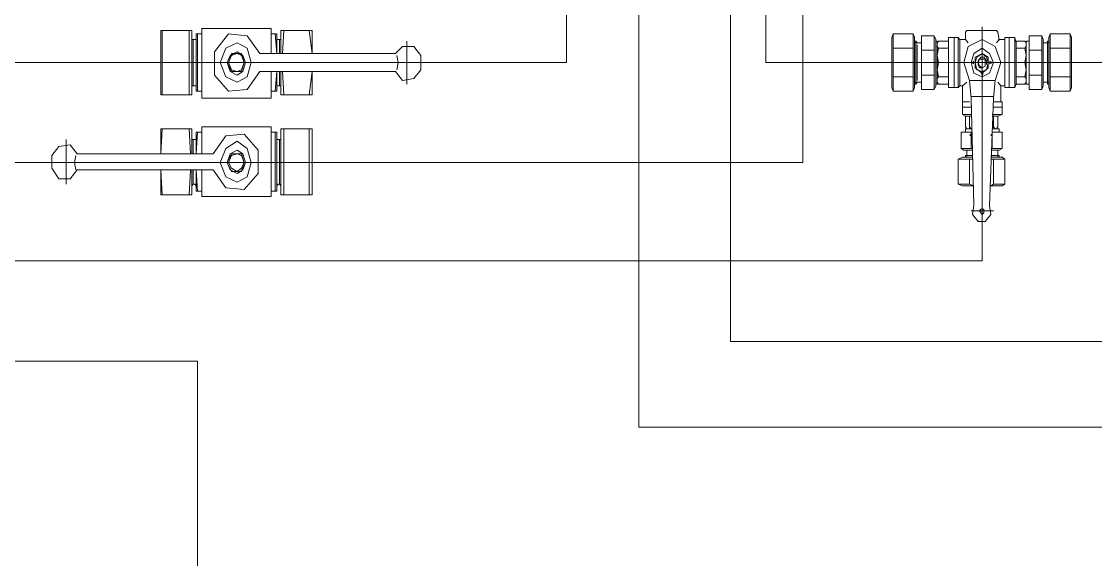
# Model space of a CAD drawing. Header units: inches. Extents: x 2435 to 7572, y 377 to 2555.
# Drawn here: x 3309 to 3944, y 1813 to 2131 of the extents above; entities that cross this region are included whole.
import ezdxf

# ---------------------------------------------------------------- set-up
doc = ezdxf.new("R2010")
doc.units = ezdxf.units.IN
doc.header["$MEASUREMENT"] = 0

msp = doc.modelspace()

# ---------------------------------------------------------------- hatches: boundary and pattern name
at = {"transparency": 33554559}
for points in [[(3886.69, 2119.47), (3885.86, 2119.47), (3885.86, 2120.53), (3886.69, 2120.53)], [(3869.98, 2063.46), (3869.15, 2063.46), (3869.15, 2064.52), (3869.98, 2064.52)], [(3882.51, 2063.46), (3881.68, 2063.46), (3881.68, 2064.52), (3882.51, 2064.52)]]:
    msp.add_hatch(color=256, dxfattribs=at).paths.add_polyline_path(points)

# ---------------------------------------------------------------- linework, layer by layer
at = {"lineweight": 5}
for p, q in [((3631.03, 2106.79), (3631.03, 2232.54)), ((3770.56, 2232.54), (3770.56, 2047.61)), ((3748.83, 2214.58), (3748.83, 2106.79)), ((3673.64, 2178.65), (3673.64, 1891.22)), ((3727.95, 2172.31), (3727.95, 1941.94)), ((3391.24, 2125.81), (3409.62, 2125.81)), ((3391.24, 2087.77), (3391.24, 2125.81)), ((3392.08, 2125.81), (3392.08, 2106.79)), ((3407.95, 2106.79), (3407.95, 2125.81)), ((3409.62, 2125.81), (3409.62, 2087.77)), ((3415.47, 2085.66), (3415.47, 2126.87)), ((3415.47, 2126.87), (3456.41, 2126.87)), ((3456.41, 2126.87), (3456.41, 2112.07)), ((3480.64, 2125.81), (3462.26, 2125.81)), ((3462.26, 2125.81), (3462.26, 2112.07)), ((3463.1, 2112.07), (3463.93, 2125.81)), ((3478.97, 2125.81), (3480.64, 2112.07)), ((3480.64, 2112.07), (3480.64, 2125.81)), ((3866.64, 2124.75), (3867.47, 2125.81)), ((3867.47, 2125.81), (3885.02, 2125.81)), ((3876.66, 2127.93), (3876.66, 2009.57)), ((3885.02, 2125.81), (3885.86, 2124.75)), ((3409.62, 2120.53), (3409.62, 2121.58)), ((3410.46, 2120.53), (3409.62, 2120.53)), ((3410.46, 2120.53), (3411.3, 2120.53)), ((3410.46, 2093.05), (3410.46, 2120.53)), ((3411.3, 2120.53), (3412.13, 2120.53)), ((3412.13, 2089.88), (3412.13, 2123.7)), ((3412.13, 2123.7), (3415.47, 2123.7)), ((3412.13, 2120.53), (3412.13, 2121.58)), ((3412.13, 2121.58), (3412.13, 2092)), ((3412.97, 2106.79), (3412.97, 2123.7)), ((3422.99, 2113.13), (3431.35, 2123.7)), ((3431.35, 2123.7), (3442.21, 2122.64)), ((3442.21, 2122.64), (3449.73, 2112.07)), ((3459.75, 2123.7), (3456.41, 2123.7)), ((3458.92, 2123.7), (3459.75, 2112.07)), ((3459.75, 2112.07), (3459.75, 2123.7)), ((3459.75, 2120.53), (3459.75, 2121.58)), ((3459.75, 2121.58), (3459.75, 2112.07)), ((3460.59, 2120.53), (3459.75, 2120.53)), ((3461.43, 2120.53), (3460.59, 2120.53)), ((3461.43, 2112.07), (3461.43, 2120.53)), ((3461.43, 2120.53), (3462.26, 2120.53)), ((3462.26, 2120.53), (3462.26, 2121.58)), ((3536.62, 2094.11), (3536.62, 2119.47)), ((3824.03, 2123.7), (3823.19, 2121.58)), ((3823.19, 2121.58), (3823.19, 2092)), ((3824.03, 2115.24), (3824.03, 2123.7)), ((3835.73, 2123.7), (3824.03, 2123.7)), ((3835.73, 2123.7), (3835.73, 2089.88)), ((3836.56, 2121.58), (3835.73, 2123.7)), ((3836.56, 2092), (3836.56, 2121.58)), ((3837.4, 2119.47), (3836.56, 2119.47)), ((3837.4, 2119.47), (3837.4, 2094.11)), ((3838.23, 2118.41), (3837.4, 2119.47)), ((3840.74, 2114.19), (3840.74, 2122.64)), ((3848.26, 2122.64), (3840.74, 2122.64)), ((3840.74, 2122.64), (3840.74, 2090.94)), ((3840.74, 2119.47), (3840.74, 2118.41)), ((3848.26, 2122.64), (3848.26, 2090.94)), ((3849.09, 2120.53), (3848.26, 2122.64)), ((3849.09, 2093.05), (3849.09, 2120.53)), ((3849.09, 2119.47), (3849.93, 2119.47)), ((3850.76, 2119.47), (3849.93, 2118.41)), ((3849.93, 2119.47), (3849.93, 2094.11)), ((3856.61, 2119.47), (3850.76, 2119.47)), ((3856.61, 2092), (3856.61, 2121.58)), ((3856.61, 2121.58), (3856.61, 2092)), ((3856.61, 2092), (3856.61, 2121.58)), ((3856.61, 2121.58), (3862.46, 2121.58)), ((3856.61, 2094.11), (3856.61, 2119.47)), ((3859.96, 2121.58), (3859.96, 2092)), ((3862.46, 2121.58), (3862.46, 2092)), ((3862.46, 2121.58), (3863.3, 2120.53)), ((3863.3, 2120.53), (3863.3, 2093.05)), ((3863.3, 2120.53), (3866.64, 2120.53)), ((3866.64, 2120.53), (3866.64, 2124.75)), ((3866.64, 2120.53), (3868.31, 2118.41)), ((3868.31, 2116.3), (3876.66, 2120.53)), ((3876.66, 2120.53), (3884.18, 2116.3)), ((3886.69, 2120.53), (3885.02, 2118.41)), ((3885.86, 2124.75), (3886.69, 2120.53)), ((3886.69, 2120.53), (3890.03, 2120.53)), ((3890.03, 2121.58), (3890.03, 2092)), ((3890.03, 2120.53), (3890.03, 2121.58)), ((3890.03, 2121.58), (3895.88, 2121.58)), ((3890.03, 2120.53), (3890.03, 2093.05)), ((3892.54, 2121.58), (3892.54, 2092)), ((3895.88, 2092), (3895.88, 2121.58)), ((3895.88, 2121.58), (3895.88, 2092)), ((3895.88, 2121.58), (3896.72, 2118.41)), ((3896.72, 2119.47), (3901.73, 2119.47)), ((3896.72, 2094.11), (3896.72, 2119.47)), ((3901.73, 2119.47), (3902.57, 2118.41)), ((3904.24, 2119.47), (3902.57, 2119.47)), ((3902.57, 2119.47), (3902.57, 2094.11)), ((3904.24, 2114.19), (3904.24, 2122.64)), ((3904.24, 2120.53), (3904.24, 2122.64)), ((3904.24, 2122.64), (3911.76, 2122.64)), ((3904.24, 2090.94), (3904.24, 2120.53)), ((3911.76, 2122.64), (3911.76, 2090.94)), ((3911.76, 2122.64), (3912.59, 2120.53)), ((3912.59, 2120.53), (3912.59, 2093.05)), ((3912.59, 2118.41), (3912.59, 2119.47)), ((3915.1, 2119.47), (3915.1, 2094.11)), ((3915.93, 2119.47), (3915.1, 2119.47)), ((3915.1, 2119.47), (3915.1, 2118.41)), ((3915.93, 2121.58), (3916.77, 2123.7)), ((3915.93, 2092), (3915.93, 2121.58)), ((3916.77, 2115.24), (3916.77, 2123.7)), ((3916.77, 2123.7), (3928.47, 2123.7)), ((3928.47, 2123.7), (3928.47, 2089.88)), ((3928.47, 2123.7), (3929.3, 2121.58)), ((3929.3, 2121.58), (3929.3, 2092)), ((3422.99, 2099.39), (3422.99, 2113.13)), ((3426.33, 2106.79), (3429.68, 2115.24)), ((3429.68, 2115.24), (3436.36, 2118.41)), ((3432.18, 2111.02), (3436.36, 2113.13)), ((3436.36, 2118.41), (3442.21, 2115.24)), ((3436.36, 2113.13), (3439.7, 2111.02)), ((3442.21, 2115.24), (3444.72, 2106.79)), ((3529.94, 2112.07), (3534.11, 2116.3)), ((3534.11, 2116.3), (3540.8, 2116.3)), ((3540.8, 2116.3), (3544.97, 2111.02)), ((3824.03, 2098.34), (3824.03, 2115.24)), ((3824.03, 2115.24), (3835.73, 2115.24)), ((3836.56, 2118.41), (3838.23, 2118.41)), ((3839.9, 2118.41), (3838.23, 2118.41)), ((3838.23, 2117.36), (3838.23, 2096.22)), ((3840.74, 2118.41), (3839.9, 2118.41)), ((3840.74, 2099.39), (3840.74, 2114.19)), ((3840.74, 2114.19), (3848.26, 2114.19)), ((3849.93, 2118.41), (3849.93, 2116.3)), ((3849.93, 2116.3), (3850.76, 2115.24)), ((3850.76, 2115.24), (3849.93, 2111.02)), ((3850.76, 2115.24), (3856.61, 2115.24)), ((3865.8, 2106.79), (3868.31, 2116.3)), ((3871.65, 2112.07), (3876.66, 2115.24)), ((3876.66, 2115.24), (3880.84, 2112.07)), ((3884.18, 2116.3), (3887.53, 2106.79)), ((3896.72, 2118.41), (3896.72, 2094.11)), ((3901.73, 2115.24), (3896.72, 2115.24)), ((3902.57, 2116.3), (3901.73, 2115.24)), ((3901.73, 2115.24), (3902.57, 2111.02)), ((3902.57, 2118.41), (3902.57, 2116.3)), ((3904.24, 2099.39), (3904.24, 2114.19)), ((3911.76, 2114.19), (3904.24, 2114.19)), ((3915.1, 2118.41), (3912.59, 2118.41)), ((3915.93, 2118.41), (3915.1, 2118.41)), ((3915.1, 2117.36), (3915.1, 2096.22)), ((3916.77, 2098.34), (3916.77, 2115.24)), ((3928.47, 2115.24), (3916.77, 2115.24)), ((3057.88, 2106.79), (3391.24, 2106.79)), ((3544.97, 2106.79), (3392.08, 2106.79)), ((3392.08, 2106.79), (3407.95, 2106.79)), ((3392.08, 2087.77), (3392.08, 2106.79)), ((3407.95, 2106.79), (3407.95, 2087.77)), ((3415.47, 2106.79), (3412.97, 2106.79)), ((3412.97, 2089.88), (3412.97, 2106.79)), ((3429.68, 2098.34), (3426.33, 2106.79)), ((3430.51, 2106.79), (3433.02, 2112.07)), ((3430.51, 2106.79), (3432.18, 2111.02)), ((3433.02, 2101.51), (3430.51, 2106.79)), ((3432.18, 2101.51), (3430.51, 2106.79)), ((3431.35, 2106.79), (3433.02, 2111.02)), ((3433.02, 2102.56), (3431.35, 2106.79)), ((3433.02, 2112.07), (3438.87, 2112.07)), ((3433.02, 2111.02), (3436.36, 2112.07)), ((3436.36, 2112.07), (3438.87, 2111.02)), ((3438.87, 2112.07), (3440.54, 2106.79)), ((3438.87, 2111.02), (3440.54, 2106.79)), ((3440.54, 2106.79), (3438.87, 2101.51)), ((3440.54, 2106.79), (3438.87, 2102.56)), ((3439.7, 2111.02), (3441.37, 2106.79)), ((3441.37, 2106.79), (3439.7, 2101.51)), ((3444.72, 2106.79), (3442.21, 2098.34)), ((3449.73, 2112.07), (3529.94, 2112.07)), ((3530.77, 2111.02), (3531.61, 2106.79)), ((3531.61, 2106.79), (3530.77, 2102.56)), ((3544.97, 2111.02), (3544.97, 2102.56)), ((3544.97, 2106.79), (3631.03, 2106.79)), ((3748.83, 2106.79), (3823.19, 2106.79)), ((3821.52, 2106.79), (3931.81, 2106.79)), ((3849.93, 2111.02), (3850.76, 2106.79)), ((3850.76, 2106.79), (3849.93, 2102.56)), ((3850.76, 2106.79), (3856.61, 2106.79)), ((3869.15, 2096.22), (3865.8, 2106.79)), ((3869.98, 2106.79), (3871.65, 2112.07)), ((3871.65, 2100.45), (3869.98, 2106.79)), ((3872.49, 2109.96), (3876.66, 2112.07)), ((3872.49, 2106.79), (3873.32, 2109.96)), ((3872.49, 2103.62), (3872.49, 2109.96)), ((3873.32, 2102.56), (3872.49, 2106.79)), ((3873.32, 2109.96), (3876.66, 2112.07)), ((3874.16, 2107.85), (3875.83, 2109.96)), ((3874.16, 2106.79), (3874.99, 2108.9)), ((3874.16, 2105.73), (3874.16, 2107.85)), ((3874.99, 2104.68), (3874.16, 2106.79)), ((3874.99, 2108.9), (3878.34, 2108.9)), ((3875.83, 2109.96), (3877.5, 2109.96)), ((3876.66, 2112.07), (3879.17, 2109.96)), ((3876.66, 2112.07), (3880.01, 2109.96)), ((3877.5, 2109.96), (3879.17, 2107.85)), ((3878.34, 2108.9), (3878.34, 2104.68)), ((3879.17, 2109.96), (3880.01, 2106.79)), ((3879.17, 2107.85), (3879.17, 2105.73)), ((3880.01, 2106.79), (3879.17, 2102.56)), ((3880.01, 2109.96), (3880.01, 2103.62)), ((3880.84, 2112.07), (3883.35, 2106.79)), ((3883.35, 2106.79), (3880.84, 2100.45)), ((3887.53, 2106.79), (3884.18, 2096.22)), ((3901.73, 2106.79), (3896.72, 2106.79)), ((3902.57, 2111.02), (3901.73, 2106.79)), ((3901.73, 2106.79), (3902.57, 2102.56)), ((3981.94, 2106.79), (3929.3, 2106.79)), ((3436.36, 2099.39), (3432.18, 2101.51)), ((3436.36, 2101.51), (3433.02, 2102.56)), ((3438.87, 2101.51), (3433.02, 2101.51)), ((3438.87, 2102.56), (3436.36, 2101.51)), ((3439.7, 2101.51), (3436.36, 2099.39)), ((3449.73, 2101.51), (3442.21, 2090.94)), ((3529.94, 2101.51), (3449.73, 2101.51)), ((3456.41, 2101.51), (3456.41, 2085.66)), ((3459.75, 2101.51), (3458.92, 2089.88)), ((3459.75, 2089.88), (3459.75, 2101.51)), ((3459.75, 2101.51), (3459.75, 2092)), ((3461.43, 2093.05), (3461.43, 2101.51)), ((3462.26, 2101.51), (3462.26, 2087.77)), ((3463.93, 2087.77), (3463.1, 2101.51)), ((3480.64, 2101.51), (3478.97, 2087.77)), ((3480.64, 2087.77), (3480.64, 2101.51)), ((3534.11, 2096.22), (3529.94, 2101.51)), ((3544.97, 2102.56), (3540.8, 2097.28)), ((3849.93, 2102.56), (3850.76, 2098.34)), ((3876.66, 2098.34), (3871.65, 2100.45)), ((3876.66, 2100.45), (3872.49, 2103.62)), ((3876.66, 2101.51), (3873.32, 2102.56)), ((3874.99, 2103.62), (3874.16, 2105.73)), ((3876.66, 2103.62), (3874.99, 2104.68)), ((3876.66, 2103.62), (3874.99, 2103.62)), ((3878.34, 2104.68), (3876.66, 2103.62)), ((3880.01, 2103.62), (3876.66, 2100.45)), ((3879.17, 2102.56), (3876.66, 2101.51)), ((3880.84, 2100.45), (3876.66, 2098.34)), ((3902.57, 2102.56), (3901.73, 2098.34)), ((3431.35, 2089.88), (3422.99, 2099.39)), ((3436.36, 2095.17), (3429.68, 2098.34)), ((3442.21, 2098.34), (3436.36, 2095.17)), ((3540.8, 2097.28), (3534.11, 2096.22)), ((3824.03, 2089.88), (3824.03, 2098.34)), ((3824.03, 2098.34), (3835.73, 2098.34)), ((3836.56, 2095.17), (3838.23, 2095.17)), ((3836.56, 2094.11), (3837.4, 2094.11)), ((3837.4, 2094.11), (3838.23, 2095.17)), ((3838.23, 2095.17), (3839.9, 2095.17)), ((3839.9, 2095.17), (3840.74, 2095.17)), ((3840.74, 2090.94), (3840.74, 2099.39)), ((3840.74, 2099.39), (3848.26, 2099.39)), ((3840.74, 2095.17), (3840.74, 2094.11)), ((3849.93, 2094.11), (3849.09, 2094.11)), ((3850.76, 2098.34), (3849.93, 2097.28)), ((3849.93, 2097.28), (3849.93, 2095.17)), ((3849.93, 2095.17), (3850.76, 2094.11)), ((3850.76, 2098.34), (3856.61, 2098.34)), ((3850.76, 2094.11), (3856.61, 2094.11)), ((3864.97, 2093.05), (3867.47, 2095.17)), ((3869.98, 2085.66), (3869.15, 2096.22)), ((3869.15, 2096.22), (3884.18, 2096.22)), ((3884.18, 2096.22), (3883.35, 2085.66)), ((3887.53, 2093.05), (3885.86, 2095.17)), ((3896.72, 2094.11), (3895.88, 2092)), ((3901.73, 2098.34), (3896.72, 2098.34)), ((3901.73, 2094.11), (3896.72, 2094.11)), ((3901.73, 2098.34), (3902.57, 2097.28)), ((3902.57, 2095.17), (3901.73, 2094.11)), ((3902.57, 2097.28), (3902.57, 2095.17)), ((3902.57, 2094.11), (3904.24, 2094.11)), ((3904.24, 2090.94), (3904.24, 2099.39)), ((3911.76, 2099.39), (3904.24, 2099.39)), ((3915.1, 2095.17), (3912.59, 2095.17)), ((3912.59, 2095.17), (3912.59, 2094.11)), ((3915.1, 2094.11), (3915.1, 2095.17)), ((3915.93, 2095.17), (3915.1, 2095.17)), ((3915.93, 2094.11), (3915.1, 2094.11)), ((3916.77, 2089.88), (3916.77, 2098.34)), ((3928.47, 2098.34), (3916.77, 2098.34)), ((3409.62, 2087.77), (3391.24, 2087.77)), ((3409.62, 2092), (3409.62, 2093.05)), ((3409.62, 2093.05), (3410.46, 2093.05)), ((3411.3, 2093.05), (3410.46, 2093.05)), ((3412.13, 2093.05), (3411.3, 2093.05)), ((3412.13, 2092), (3412.13, 2093.05)), ((3412.13, 2092), (3412.13, 2092)), ((3415.47, 2089.88), (3412.13, 2089.88)), ((3442.21, 2090.94), (3431.35, 2089.88)), ((3456.41, 2089.88), (3459.75, 2089.88)), ((3459.75, 2092), (3459.75, 2093.05)), ((3459.75, 2093.05), (3460.59, 2093.05)), ((3459.75, 2092), (3459.75, 2092)), ((3460.59, 2093.05), (3461.43, 2093.05)), ((3461.43, 2093.05), (3462.26, 2093.05)), ((3462.26, 2093.05), (3462.26, 2092)), ((3462.26, 2087.77), (3480.64, 2087.77)), ((3823.19, 2092), (3824.03, 2089.88)), ((3824.03, 2089.88), (3835.73, 2089.88)), ((3835.73, 2089.88), (3836.56, 2092)), ((3840.74, 2090.94), (3848.26, 2090.94)), ((3848.26, 2090.94), (3849.09, 2093.05)), ((3862.46, 2092), (3856.61, 2092)), ((3863.3, 2093.05), (3862.46, 2092)), ((3864.97, 2093.05), (3863.3, 2093.05)), ((3864.97, 2076.14), (3864.97, 2093.05)), ((3890.03, 2093.05), (3887.53, 2093.05)), ((3887.53, 2093.05), (3887.53, 2083.54)), ((3890.03, 2092), (3890.03, 2093.05)), ((3895.88, 2092), (3890.03, 2092)), ((3911.76, 2090.94), (3904.24, 2090.94)), ((3912.59, 2093.05), (3911.76, 2090.94)), ((3916.77, 2089.88), (3915.93, 2092)), ((3928.47, 2089.88), (3916.77, 2089.88)), ((3929.3, 2092), (3928.47, 2089.88)), ((3456.41, 2085.66), (3415.47, 2085.66)), ((3864.97, 2083.54), (3869.15, 2083.54)), ((3869.15, 2083.54), (3864.97, 2083.54)), ((3883.35, 2086.71), (3869.98, 2086.71)), ((3871.65, 2022.25), (3869.98, 2085.66)), ((3883.35, 2085.66), (3880.84, 2022.25)), ((3887.53, 2083.54), (3883.35, 2083.54)), ((3883.35, 2083.54), (3888.36, 2083.54)), ((3887.53, 2083.54), (3888.36, 2083.54)), ((3888.36, 2083.54), (3888.36, 2076.14)), ((3869.98, 2080.37), (3864.97, 2080.37)), ((3864.97, 2076.14), (3869.98, 2076.14)), ((3869.98, 2076.14), (3864.97, 2076.14)), ((3866.64, 2075.09), (3864.97, 2076.14)), ((3866.64, 2068.75), (3866.64, 2075.09)), ((3866.64, 2075.09), (3869.98, 2075.09)), ((3869.98, 2075.09), (3866.64, 2075.09)), ((3869.15, 2068.75), (3869.15, 2075.09)), ((3882.51, 2076.14), (3888.36, 2076.14)), ((3888.36, 2076.14), (3882.51, 2076.14)), ((3882.51, 2075.09), (3885.86, 2075.09)), ((3888.36, 2080.37), (3883.35, 2080.37)), ((3885.86, 2075.09), (3883.35, 2075.09)), ((3883.35, 2075.09), (3883.35, 2068.75)), ((3888.36, 2076.14), (3885.86, 2075.09)), ((3885.86, 2075.09), (3885.86, 2068.75)), ((3415.47, 2052.9), (3415.47, 2068.75)), ((3415.47, 2068.75), (3456.41, 2068.75)), ((3456.41, 2068.75), (3456.41, 2027.53)), ((3867.47, 2067.69), (3866.64, 2068.75)), ((3869.98, 2067.69), (3869.15, 2068.75)), ((3869.15, 2068.75), (3869.15, 2067.69)), ((3883.35, 2068.75), (3882.51, 2067.69)), ((3884.18, 2067.69), (3883.35, 2068.75)), ((3885.86, 2068.75), (3885.02, 2067.69)), ((3409.62, 2067.69), (3391.24, 2067.69)), ((3391.24, 2067.69), (3391.24, 2052.9)), ((3391.24, 2052.9), (3392.08, 2067.69)), ((3407.95, 2067.69), (3408.79, 2052.9)), ((3409.62, 2052.9), (3409.62, 2067.69)), ((3409.62, 2061.35), (3409.62, 2062.41)), ((3415.47, 2065.58), (3412.13, 2065.58)), ((3412.13, 2065.58), (3412.13, 2052.9)), ((3412.13, 2052.9), (3412.97, 2065.58)), ((3412.13, 2052.9), (3412.13, 2063.46)), ((3412.13, 2063.46), (3412.13, 2062.41)), ((3412.13, 2062.41), (3412.13, 2061.35)), ((3429.68, 2063.46), (3422.16, 2052.9)), ((3440.54, 2064.52), (3429.68, 2063.46)), ((3448.89, 2055.01), (3440.54, 2064.52)), ((3456.41, 2065.58), (3459.75, 2065.58)), ((3458.92, 2065.58), (3458.92, 2047.61)), ((3459.75, 2065.58), (3459.75, 2030.7)), ((3459.75, 2032.82), (3459.75, 2063.46)), ((3459.75, 2063.46), (3459.75, 2062.41)), ((3459.75, 2062.41), (3459.75, 2061.35)), ((3480.64, 2067.69), (3462.26, 2067.69)), ((3462.26, 2067.69), (3462.26, 2028.59)), ((3462.26, 2062.41), (3462.26, 2061.35)), ((3463.93, 2047.61), (3463.93, 2067.69)), ((3478.97, 2067.69), (3478.97, 2047.61)), ((3480.64, 2028.59), (3480.64, 2067.69)), ((3869.98, 2065.58), (3864.13, 2065.58)), ((3864.13, 2056.07), (3864.13, 2065.58)), ((3864.13, 2065.58), (3869.98, 2065.58)), ((3866.64, 2065.58), (3866.64, 2067.69)), ((3866.64, 2067.69), (3869.98, 2067.69)), ((3869.15, 2067.69), (3867.47, 2067.69)), ((3869.98, 2056.07), (3869.98, 2065.58)), ((3882.51, 2067.69), (3886.69, 2067.69)), ((3882.51, 2056.07), (3882.51, 2065.58)), ((3882.51, 2065.58), (3888.36, 2065.58)), ((3882.51, 2065.58), (3888.36, 2065.58)), ((3885.02, 2067.69), (3884.18, 2067.69)), ((3886.69, 2067.69), (3886.69, 2065.58)), ((3888.36, 2065.58), (3888.36, 2056.07)), ((3331.09, 2057.12), (3326.91, 2051.84)), ((3337.77, 2058.18), (3331.09, 2057.12)), ((3335.27, 2061.35), (3335.27, 2034.93)), ((3341.95, 2052.9), (3337.77, 2058.18)), ((3410.46, 2061.35), (3409.62, 2061.35)), ((3411.3, 2061.35), (3410.46, 2061.35)), ((3410.46, 2061.35), (3410.46, 2052.9)), ((3412.13, 2061.35), (3411.3, 2061.35)), ((3426.33, 2047.61), (3429.68, 2056.07)), ((3429.68, 2056.07), (3436.36, 2060.29)), ((3436.36, 2060.29), (3442.21, 2056.07)), ((3442.21, 2056.07), (3444.72, 2047.61)), ((3459.75, 2061.35), (3460.59, 2061.35)), ((3460.59, 2061.35), (3461.43, 2061.35)), ((3462.26, 2061.35), (3461.43, 2061.35)), ((3461.43, 2061.35), (3461.43, 2034.93)), ((3870.82, 2056.07), (3864.13, 2056.07)), ((3865.8, 2055.01), (3864.13, 2056.07)), ((3888.36, 2056.07), (3882.51, 2056.07)), ((3888.36, 2056.07), (3886.69, 2055.01)), ((3326.91, 2051.84), (3326.91, 2044.44)), ((3340.28, 2047.61), (3341.11, 2051.84)), ((3422.16, 2052.9), (3341.95, 2052.9)), ((3430.51, 2047.61), (3432.18, 2052.9)), ((3430.51, 2047.61), (3433.02, 2052.9)), ((3431.35, 2047.61), (3433.02, 2051.84)), ((3432.18, 2052.9), (3436.36, 2055.01)), ((3433.02, 2051.84), (3436.36, 2052.9)), ((3433.02, 2052.9), (3438.87, 2052.9)), ((3436.36, 2055.01), (3439.7, 2052.9)), ((3436.36, 2052.9), (3438.87, 2051.84)), ((3438.87, 2052.9), (3440.54, 2047.61)), ((3438.87, 2051.84), (3440.54, 2047.61)), ((3439.7, 2052.9), (3441.37, 2047.61)), ((3448.89, 2041.27), (3448.89, 2055.01)), ((3864.97, 2050.78), (3862.46, 2049.73)), ((3862.46, 2049.73), (3869.15, 2049.73)), ((3862.46, 2049.73), (3862.46, 2034.93)), ((3870.82, 2050.78), (3864.97, 2050.78)), ((3870.82, 2055.01), (3865.8, 2055.01)), ((3867.47, 2055.01), (3866.64, 2055.01)), ((3866.64, 2050.78), (3866.64, 2051.84)), ((3866.64, 2051.84), (3867.47, 2051.84)), ((3866.64, 2051.84), (3870.82, 2051.84)), ((3867.47, 2051.84), (3867.47, 2055.01)), ((3867.47, 2050.78), (3867.47, 2051.84)), ((3870.82, 2051.84), (3868.31, 2051.84)), ((3869.15, 2034.93), (3869.15, 2049.73)), ((3869.15, 2049.73), (3870.82, 2049.73)), ((3885.02, 2051.84), (3881.68, 2051.84)), ((3881.68, 2051.84), (3886.69, 2051.84)), ((3881.68, 2050.78), (3888.36, 2050.78)), ((3881.68, 2049.73), (3883.35, 2049.73)), ((3886.69, 2055.01), (3882.51, 2055.01)), ((3883.35, 2049.73), (3890.03, 2049.73)), ((3883.35, 2034.93), (3883.35, 2049.73)), ((3885.86, 2055.01), (3885.86, 2055.01)), ((3885.86, 2055.01), (3885.86, 2051.84)), ((3885.86, 2050.78), (3885.86, 2051.84)), ((3885.86, 2051.84), (3886.69, 2051.84)), ((3886.69, 2051.84), (3886.69, 2050.78)), ((3888.36, 2050.78), (3890.03, 2049.73)), ((3890.03, 2049.73), (3890.03, 2034.93)), ((3326.91, 2047.61), (3196.57, 2047.61)), ((3326.91, 2047.61), (3480.64, 2047.61)), ((3326.91, 2044.44), (3331.09, 2038.1)), ((3337.77, 2038.1), (3341.95, 2043.39)), ((3341.11, 2043.39), (3340.28, 2047.61)), ((3341.95, 2043.39), (3422.16, 2043.39)), ((3391.24, 2028.59), (3391.24, 2043.39)), ((3391.24, 2043.39), (3392.08, 2028.59)), ((3408.79, 2043.39), (3407.95, 2028.59)), ((3409.62, 2043.39), (3409.62, 2028.59)), ((3410.46, 2043.39), (3410.46, 2034.93)), ((3412.97, 2030.7), (3412.13, 2043.39)), ((3412.13, 2043.39), (3412.13, 2030.7)), ((3412.13, 2032.82), (3412.13, 2043.39)), ((3415.47, 2027.53), (3415.47, 2043.39)), ((3422.16, 2043.39), (3429.68, 2032.82)), ((3429.68, 2039.16), (3426.33, 2047.61)), ((3432.18, 2043.39), (3430.51, 2047.61)), ((3433.02, 2042.33), (3430.51, 2047.61)), ((3433.02, 2044.44), (3431.35, 2047.61)), ((3436.36, 2041.27), (3432.18, 2043.39)), ((3436.36, 2042.33), (3433.02, 2044.44)), ((3438.87, 2044.44), (3436.36, 2042.33)), ((3439.7, 2043.39), (3436.36, 2041.27)), ((3440.54, 2047.61), (3438.87, 2044.44)), ((3440.54, 2047.61), (3438.87, 2042.33)), ((3441.37, 2047.61), (3439.7, 2043.39)), ((3444.72, 2047.61), (3442.21, 2039.16)), ((3458.92, 2047.61), (3456.41, 2047.61)), ((3458.92, 2047.61), (3458.92, 2030.7)), ((3478.97, 2047.61), (3463.93, 2047.61)), ((3463.93, 2028.59), (3463.93, 2047.61)), ((3478.97, 2047.61), (3478.97, 2028.59)), ((3770.56, 2047.61), (3480.64, 2047.61)), ((3331.09, 2038.1), (3337.77, 2038.1)), ((3436.36, 2035.99), (3429.68, 2039.16)), ((3438.87, 2042.33), (3433.02, 2042.33)), ((3442.21, 2039.16), (3436.36, 2035.99)), ((3440.54, 2031.76), (3448.89, 2041.27)), ((3409.62, 2033.88), (3410.46, 2034.93)), ((3410.46, 2034.93), (3411.3, 2034.93)), ((3411.3, 2034.93), (3412.13, 2033.88)), ((3412.13, 2033.88), (3412.13, 2032.82)), ((3412.13, 2030.7), (3415.47, 2030.7)), ((3429.68, 2032.82), (3440.54, 2031.76)), ((3459.75, 2030.7), (3456.41, 2030.7)), ((3460.59, 2034.93), (3459.75, 2033.88)), ((3459.75, 2033.88), (3459.75, 2032.82)), ((3461.43, 2034.93), (3460.59, 2034.93)), ((3461.43, 2034.93), (3462.26, 2033.88)), ((3862.46, 2034.93), (3864.97, 2033.88)), ((3869.15, 2034.93), (3862.46, 2034.93)), ((3864.97, 2033.88), (3871.65, 2033.88)), ((3871.65, 2033.88), (3869.15, 2034.93)), ((3881.68, 2033.88), (3883.35, 2034.93)), ((3888.36, 2033.88), (3881.68, 2033.88)), ((3883.35, 2034.93), (3890.03, 2034.93)), ((3890.03, 2034.93), (3888.36, 2033.88)), ((3409.62, 2028.59), (3391.24, 2028.59)), ((3456.41, 2027.53), (3415.47, 2027.53)), ((3462.26, 2028.59), (3480.64, 2028.59)), ((3883.35, 2019.08), (3869.98, 2019.08)), ((3870.82, 2016.97), (3871.65, 2022.25)), ((3874.99, 2019.08), (3875.83, 2020.14)), ((3875.83, 2018.02), (3874.99, 2019.08)), ((3875.83, 2020.14), (3877.5, 2020.14)), ((3876.66, 2016.97), (3875.83, 2018.02)), ((3877.5, 2018.02), (3876.66, 2016.97)), ((3877.5, 2020.14), (3877.5, 2018.02)), ((3880.84, 2022.25), (3881.68, 2016.97)), ((3874.16, 2012.74), (3870.82, 2016.97)), ((3878.34, 2012.74), (3874.16, 2012.74)), ((3876.66, 2011.68), (3876.66, 1989.49)), ((3881.68, 2016.97), (3878.34, 2012.74)), ((3876.66, 1989.49), (3175.69, 1989.49)), ((3727.95, 1941.94), (4064.65, 1941.94)), ((3153.96, 1930.31), (3412.97, 1930.31)), ((3412.97, 1930.31), (3412.97, 1796.11)), ((3673.64, 1891.22), (4021.21, 1891.22))]:
    msp.add_line(p, q, dxfattribs=at)
at = {"lineweight": 5, "transparency": 33554559}
for points in [[(3869.98, 2106.79), (3871.65, 2105.73), (3871.65, 2107.85)], [(3883.35, 2106.79), (3880.84, 2107.85), (3880.84, 2105.73)], [(3876.66, 2098.34), (3877.5, 2100.45), (3875.83, 2100.45)]]:
    msp.add_solid(points, dxfattribs=at)

doc.saveas('drawing.dxf')
